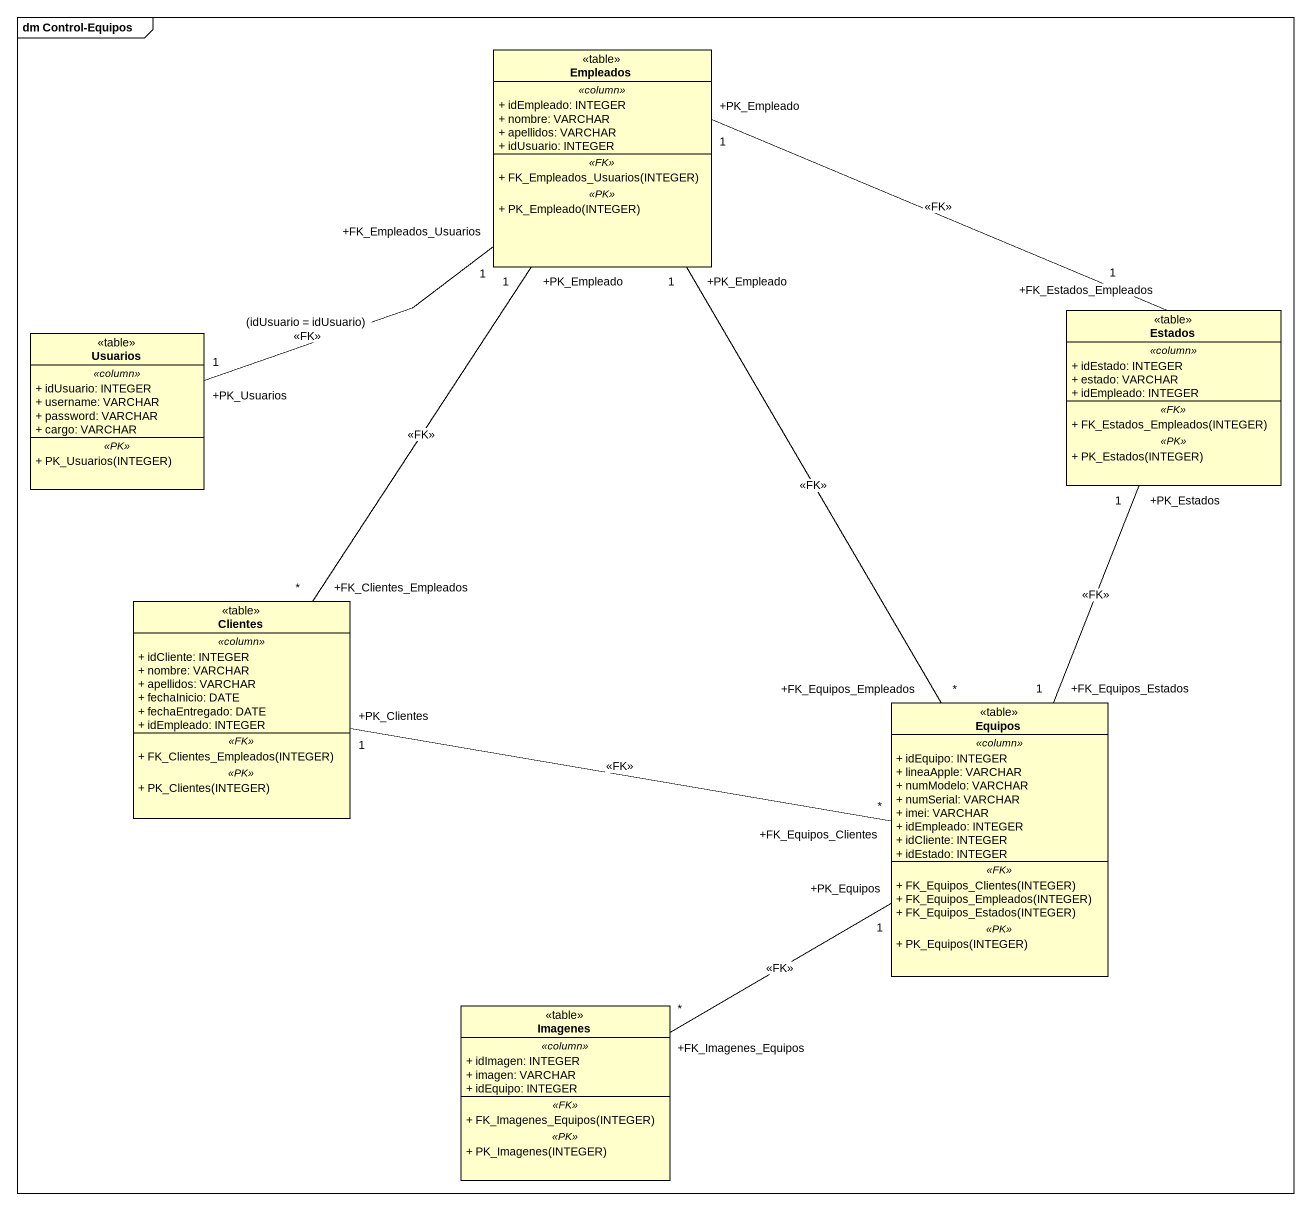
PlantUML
@startuml
mainframe dm Control-Equipos
hide circle
hide empty members
skinparam classAttributeIconSize 0
class Empleados <<table>> {
  .. <<column>> ..
  + idEmpleado: INTEGER
  + nombre: VARCHAR
  + apellidos: VARCHAR
  + idUsuario: INTEGER
  .. <<FK>> ..
  + FK_Empleados_Usuarios(INTEGER)
  .. <<PK>> ..
  + PK_Empleado(INTEGER)
}
class Usuarios <<table>> {
  .. <<column>> ..
  + idUsuario: INTEGER
  + username: VARCHAR
  + password: VARCHAR
  + cargo: VARCHAR
  .. <<PK>> ..
  + PK_Usuarios(INTEGER)
}
class Estados <<table>> {
  .. <<column>> ..
  + idEstado: INTEGER
  + estado: VARCHAR
  + idEmpleado: INTEGER
  .. <<FK>> ..
  + FK_Estados_Empleados(INTEGER)
  .. <<PK>> ..
  + PK_Estados(INTEGER)
}
class Clientes <<table>> {
  .. <<column>> ..
  + idCliente: INTEGER
  + nombre: VARCHAR
  + apellidos: VARCHAR
  + fechaInicio: DATE
  + fechaEntregado: DATE
  + idEmpleado: INTEGER
  .. <<FK>> ..
  + FK_Clientes_Empleados(INTEGER)
  .. <<PK>> ..
  + PK_Clientes(INTEGER)
}
class Equipos <<table>> {
  .. <<column>> ..
  + idEquipo: INTEGER
  + lineaApple: VARCHAR
  + numModelo: VARCHAR
  + numSerial: VARCHAR
  + imei: VARCHAR
  + idEmpleado: INTEGER
  + idCliente: INTEGER
  + idEstado: INTEGER
  .. <<FK>> ..
  + FK_Equipos_Clientes(INTEGER)
  + FK_Equipos_Empleados(INTEGER)
  + FK_Equipos_Estados(INTEGER)
  .. <<PK>> ..
  + PK_Equipos(INTEGER)
}
class Imagenes <<table>> {
  .. <<column>> ..
  + idImagen: INTEGER
  + imagen: VARCHAR
  + idEquipo: INTEGER
  .. <<FK>> ..
  + FK_Imagenes_Equipos(INTEGER)
  .. <<PK>> ..
  + PK_Imagenes(INTEGER)
}
Empleados "+FK_Empleados_Usuarios\n1" -left- "+PK_Usuarios\n1" Usuarios : (idUsuario = idUsuario)\n<<FK>>
Estados "+FK_Estados_Empleados\n1" -left- "+PK_Empleado\n1" Empleados : <<FK>>
Clientes "+FK_Clientes_Empleados\n*" -up- "+PK_Empleado\n1" Empleados : <<FK>>
Equipos "+FK_Equipos_Empleados\n*" -up- "+PK_Empleado\n1" Empleados : <<FK>>
Equipos "+FK_Equipos_Estados\n1" -up- "+PK_Estados\n1" Estados : <<FK>>
Equipos "+FK_Equipos_Clientes\n*" -left- "+PK_Clientes\n1" Clientes : <<FK>>
Imagenes "+FK_Imagenes_Equipos\n*" -right- "+PK_Equipos\n1" Equipos : <<FK>>
@enduml
